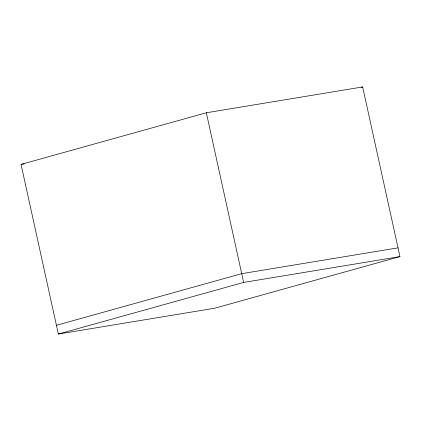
<?xml version="1.0" encoding="UTF-8"?>
<svg xmlns="http://www.w3.org/2000/svg" width="421" height="421" viewBox="0 0 421 421"><rect width="100%" height="100%" fill="white"/><g stroke="black" fill="none" stroke-linecap="round" stroke-linejoin="round"><path stroke-width="0.63" d="M21.05 164.4L206.332 112.765L362.649 86.947L399.95 256.6L214.668 308.235L58.351 334.053L21.05 164.4L24.292 163.864M361.386 87.3L362.649 86.947M56.425 325.301L241.712 273.666L398.024 247.848M58.351 334.053L243.638 282.423L399.95 256.6M206.332 112.765L243.638 282.423"/></g></svg>
